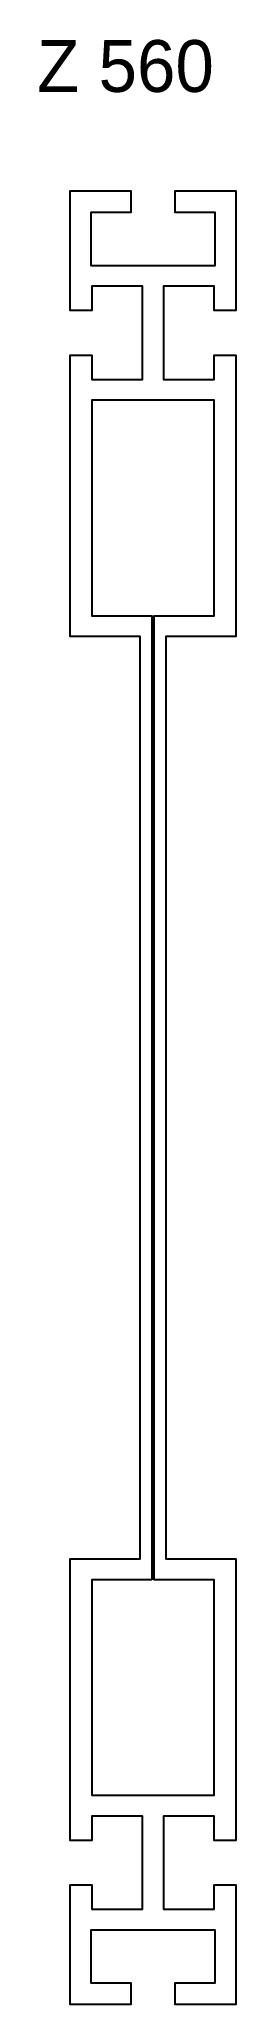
# Model space of a CAD drawing. Header units: millimetres. Extents: x -11 to 8, y -90 to 99.
import ezdxf

# ---------------------------------------------------------------- set-up
doc = ezdxf.new("R2010")
doc.units = ezdxf.units.MM
doc.header["$LTSCALE"] = 0.0125
doc.layers.add('Profil', color=7, linetype='Continuous')
doc.layers.add('Text_erfasst', color=3, linetype='Continuous')
doc.styles.add('gs25', font='gsimplex.shx', dxfattribs={"height": 25})

msp = doc.modelspace()

# ---------------------------------------------------------------- linework, layer by layer
at = {"layer": 'Profil'}
for points in [[(-0.9, -2.86), (-0.9, 41.64), (-7.65, 41.64), (-7.65, 60.45), (-7.65, 68.79), (-5.55, 68.79), (-5.55, 66.44), (-0.65, 66.44), (-0.65, 75.44), (-5.55, 75.44), (-5.55, 73.09), (-7.65, 73.09), (-7.65, 84.64), (-1.8, 84.64), (-1.8, 82.54), (-5.65, 82.54), (-5.65, 77.44), (6.35, 77.44), (6.35, 82.54), (2.5, 82.54), (2.5, 84.64), (8.35, 84.64), (8.35, 73.09), (6.25, 73.09), (6.25, 75.44), (1.35, 75.44), (1.35, 66.44), (6.25, 66.44), (6.25, 68.79), (8.35, 68.79), (8.35, 60.45), (8.35, 41.64), (1.6, 41.64), (1.6, -2.86), (1.6, -47.36), (8.35, -47.36), (8.35, -66.17), (8.35, -74.51), (6.25, -74.51), (6.25, -72.16), (1.35, -72.16), (1.35, -81.16), (6.25, -81.16), (6.25, -78.81), (8.35, -78.81), (8.35, -90.36), (2.5, -90.36), (2.5, -88.26), (6.35, -88.26), (6.35, -83.16), (-5.65, -83.16), (-5.65, -88.26), (-1.8, -88.26), (-1.8, -90.36), (-7.65, -90.36), (-7.65, -78.81), (-5.55, -78.81), (-5.55, -81.16), (-0.65, -81.16), (-0.65, -72.16), (-5.55, -72.16), (-5.55, -74.51), (-7.65, -74.51), (-7.65, -66.17), (-7.65, -47.36), (-0.9, -47.36)], [(0.25, -49.36), (-5.55, -49.36), (-5.55, -66.17), (-5.55, -70.16), (6.25, -70.16), (6.25, -66.17), (6.25, -49.36), (0.45, -49.36), (0.45, 43.64), (6.25, 43.64), (6.25, 60.45), (6.25, 64.44), (-5.55, 64.44), (-5.55, 60.45), (-5.55, 43.64), (0.25, 43.64)]]:
    msp.add_lwpolyline(points, close=True, dxfattribs=at)

# ---------------------------------------------------------------- texts
at = {"layer": 'Text_erfasst', "style": 'gs25'}
msp.add_text('Z 560', height=5, dxfattribs=at).set_placement((-10.86, 94.18))

doc.saveas('drawing.dxf')
